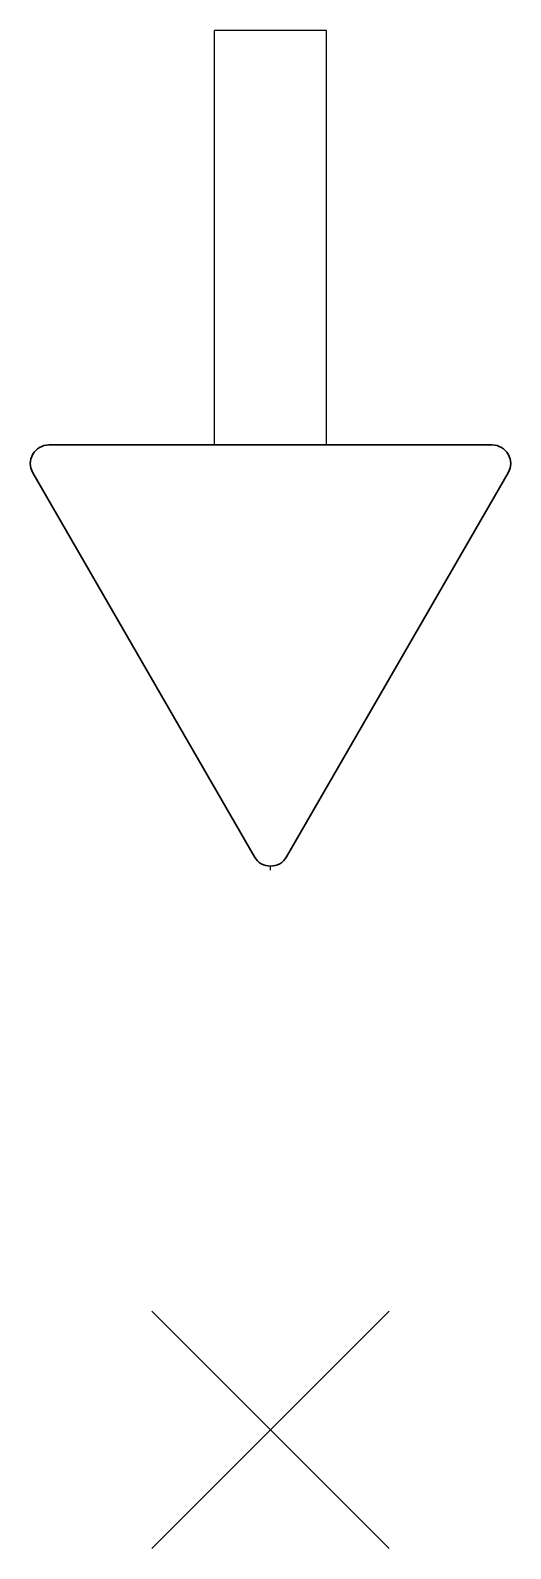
# Model space of a CAD drawing. Header units: millimetres. Extents: x -4.3 to 4.3, y -2.1 to 25.
import ezdxf

# ---------------------------------------------------------------- set-up
doc = ezdxf.new("R2010")
doc.units = ezdxf.units.MM
doc.header["$LTSCALE"] = 1500
doc.header["$MEASUREMENT"] = 0
doc.layers.get('0').update_dxf_attribs({"color": 4, "linetype": 'CONTINUOUS'})

msp = doc.modelspace()

# ---------------------------------------------------------------- linework, layer by layer
at = {"color": 30}
for p, q in [((-1, 17.594), (-1, 25)), ((1, 25), (-1, 25)), ((1, 17.594), (1, 25)), ((0, 10), (0, 10.07)), ((2.121, -2.121), (-2.121, 2.121)), ((2.121, 2.121), (-2.121, -2.121))]:
    msp.add_line(p, q, dxfattribs=at)
at = {"color": 30, "linetype": 'Continuous', "lineweight": 30}
for p, q in [((3.963, 17.594), (-3.963, 17.594)), ((-4.248, 17.099), (-0.285, 10.235)), ((0.285, 10.235), (4.248, 17.099))]:
    msp.add_line(p, q, dxfattribs=at)
for centre, start, end in [((-3.963, 17.264), 90, 210), ((3.963, 17.264), 330, 90), ((0, 10.4), 210, 330)]:
    msp.add_arc(centre, 0.33, start, end, dxfattribs=at)

doc.saveas('drawing.dxf')
